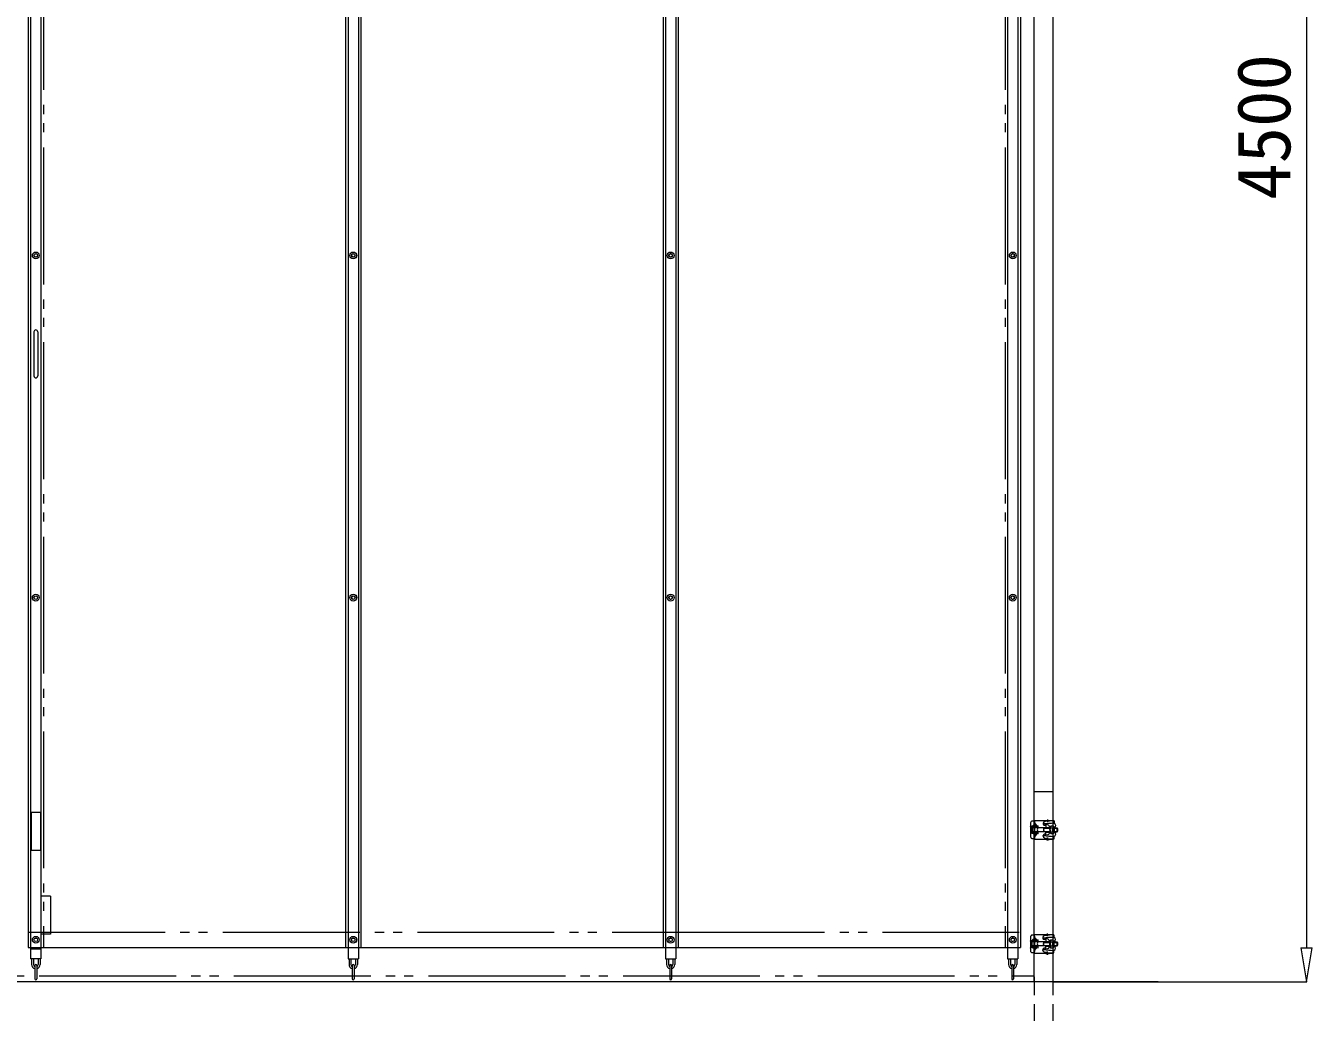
# Model space of a CAD drawing. Units: millimetres, scale not verified. Extents: x -9305 to 9305, y -6415 to 6415.
# Drawn here: x -3661 to -276, y -3661 to -1066 of the extents above; entities that cross this region are included whole.
import ezdxf
from ezdxf.enums import TextEntityAlignment as Align

# ---------------------------------------------------------------- set-up
doc = ezdxf.new("R2010")
doc.units = ezdxf.units.MM
doc.header["$LTSCALE"] = 40
doc.linetypes.add('DASHED1', pattern=[1.8, 1.2, -0.6])
doc.linetypes.add('DOUBLE_CHAIN2', pattern=[12.8, 9, -1, 0.6, -0.6, 0.6, -1])
for name, color, linetype, lineweight in [('0-0_0', 7, 'Continuous', 9), ('0-3_CLGS-63', 7, 'Continuous', 9), ('0-9_寸法', 7, 'Continuous', 9)]:
    doc.layers.add(name, color=color, linetype=linetype, lineweight=lineweight)
doc.styles.add('ＭＳ ゴシック', font='')
doc.styles.get('ＭＳ ゴシック').set_extended_font_data('MS Gothic')

msp = doc.modelspace()

# ---------------------------------------------------------------- linework, layer by layer
at = {"layer": '0-0_0'}
for p, q in [((-291.07, 827.48), (-291.07, -3490.94)), ((-956.93, -3580.94), (-290.07, -3580.94))]:
    msp.add_line(p, q, dxfattribs=at)
at = {"layer": '0-0_0', "color": 134}
for p, q in [((-306.07, -3490.94), (-291.07, -3580.94)), ((-306.07, -3490.94), (-276.07, -3490.94)), ((-291.07, -3580.94), (-276.07, -3490.94))]:
    msp.add_line(p, q, dxfattribs=at)
at = {"layer": '0-3_CLGS-63'}
for p, q in [((-1007.53, -3580.94), (-1007.53, 842.18)), ((-958.93, 841.29), (-958.93, -3580.94)), ((-3647.61, 703.75), (-3647.61, -3520.21)), ((-3620.41, 703.75), (-3620.41, -3520.21)), ((-2812.51, 703.75), (-2812.51, -3520.21)), ((-2785.31, 703.75), (-2785.31, -3520.21)), ((-1977.51, 703.75), (-1977.51, -3520.21)), ((-1950.31, 703.75), (-1950.31, -3520.21)), ((-1077.84, 703.75), (-1077.84, -3520.22)), ((-1050.64, 703.75), (-1050.64, -3520.22)), ((-3654.01, 149.79), (-3654.01, -3490.21)), ((-2818.91, 149.79), (-2818.91, -3490.21)), ((-2779.01, 149.79), (-2779.01, -3490.21)), ((-1983.91, 149.79), (-1983.91, -3490.21)), ((-1943.91, 149.79), (-1943.91, -3490.21)), ((-1043.91, 149.79), (-1043.91, -3490.21)), ((-3639.01, -1871.22), (-3639.01, -1987.22)), ((-3629.01, -1871.22), (-3629.01, -1987.22)), ((-1017.04, -3162.94), (-1017.04, -3198.94)), ((-1016.68, -3173.56), (-1016.68, -3191.56)), ((-1013.84, -3185.95), (-1013.84, -3175.94)), ((-997.04, -3170.94), (-1013.05, -3171.74)), ((-996.88, -3174.14), (-1012.89, -3174.94)), ((-1012.34, -3185.95), (-1012.34, -3175.94)), ((-966.58, -3175.94), (-1012.34, -3175.94)), ((-1007.04, -3157.94), (-1012.04, -3157.94)), ((-1008.54, -3171.12), (-1008.54, -3171.52)), ((-1008.54, -3175.94), (-1008.54, -3174.72)), ((-1005.54, -3194.77), (-1005.54, -3165.62)), ((-1002.54, -3175.94), (-1002.54, -3174.42)), ((-996.88, -3174.14), (-997.04, -3170.94)), ((-984.24, -3163.94), (-984.24, -3165.63)), ((-983.11, -3176.94), (-966.73, -3176.94)), ((-982.27, -3175.94), (-983.06, -3176.95)), ((-978.7, -3166.92), (-982.58, -3166.24)), ((-977.04, -3170.26), (-980.93, -3169.57)), ((-972.16, -3168.07), (-978.7, -3166.92)), ((-977.04, -3168.89), (-977.04, -3174.94)), ((-977.04, -3174.94), (-967.19, -3174.94)), ((-972.04, -3161.06), (-972.04, -3153.94)), ((-967.19, -3174.94), (-967.2, -3173.95)), ((-963.96, -3170.94), (-966.18, -3174.16)), ((-965.42, -3175.94), (-959.34, -3175.92)), ((-956.62, -3170.95), (-963.96, -3170.94)), ((-956.62, -3170.95), (-955.41, -3172.66)), ((-956.13, -3176.94), (-946, -3176.94)), ((-955.41, -3172.66), (-955.41, -3189.22)), ((-955.34, -3175.94), (-946.97, -3175.94)), ((-955.24, -3157.19), (-955.24, -3163.79)), ((-947.93, -3176.94), (-947.93, -3184.94)), ((-946.97, -3175.94), (-946, -3177.29)), ((-946.97, -3175.94), (-946.97, -3185.94)), ((-946, -3177.29), (-946, -3184.6)), ((-1013.05, -3190.14), (-997.04, -3190.94)), ((-1012.89, -3186.95), (-996.88, -3187.75)), ((-966.52, -3185.95), (-1012.34, -3185.95)), ((-1012.04, -3203.94), (-1007.04, -3203.94)), ((-1008.54, -3187.16), (-1008.54, -3185.94)), ((-1008.54, -3190.77), (-1008.54, -3190.37)), ((-1002.54, -3187.46), (-1002.54, -3185.94)), ((-997.04, -3190.94), (-996.88, -3187.75)), ((-984.24, -3197.94), (-984.24, -3196.26)), ((-982.27, -3185.95), (-983.06, -3184.94)), ((-983.06, -3184.94), (-966.68, -3184.94)), ((-978.7, -3194.97), (-982.58, -3195.65)), ((-977.04, -3191.63), (-980.93, -3192.32)), ((-972.16, -3193.82), (-978.7, -3194.97)), ((-977.04, -3193), (-977.04, -3186.94)), ((-977.04, -3186.94), (-967.19, -3186.94)), ((-972.04, -3209.44), (-972.04, -3200.94)), ((-967.19, -3186.94), (-967.2, -3187.94)), ((-967.04, -3205.69), (-967.04, -3204.45)), ((-966.18, -3187.42), (-963.96, -3190.94)), ((-965.47, -3185.91), (-959.34, -3185.92)), ((-963.96, -3190.94), (-956.62, -3190.94)), ((-956.62, -3190.95), (-955.4, -3189.22)), ((-956.13, -3184.94), (-946.25, -3184.94)), ((-955.34, -3185.94), (-946.97, -3185.94)), ((-955.24, -3204.69), (-955.24, -3198.08)), ((-946.97, -3185.94), (-946, -3184.6)), ((-1943.91, -3450.21), (-1918.91, -3450.21)), ((-1017.35, -3462.94), (-1017.35, -3498.94)), ((-1016.98, -3473.56), (-1016.98, -3491.56)), ((-1014.15, -3485.95), (-1014.15, -3475.94)), ((-997.35, -3470.94), (-1013.36, -3471.74)), ((-997.19, -3474.14), (-1013.2, -3474.94)), ((-1012.65, -3485.95), (-1012.65, -3475.94)), ((-966.88, -3475.94), (-1012.65, -3475.94)), ((-966.82, -3485.95), (-1012.65, -3485.95)), ((-1007.35, -3457.94), (-1012.35, -3457.94)), ((-1008.85, -3471.12), (-1008.85, -3471.52)), ((-1008.85, -3475.94), (-1008.85, -3474.72)), ((-1008.85, -3487.16), (-1008.85, -3485.94)), ((-1005.85, -3494.77), (-1005.85, -3465.62)), ((-1002.85, -3475.94), (-1002.85, -3474.42)), ((-1002.85, -3487.46), (-1002.85, -3485.94)), ((-997.19, -3474.14), (-997.35, -3470.94)), ((-984.54, -3463.94), (-984.54, -3465.63)), ((-983.41, -3476.94), (-967.04, -3476.94)), ((-982.57, -3475.94), (-983.37, -3476.95)), ((-982.57, -3485.95), (-983.37, -3484.94)), ((-983.37, -3484.94), (-966.98, -3484.94)), ((-979, -3466.92), (-982.89, -3466.24)), ((-977.35, -3470.26), (-981.23, -3469.57)), ((-972.46, -3468.07), (-979, -3466.92)), ((-977.35, -3468.89), (-977.35, -3474.94)), ((-977.35, -3474.94), (-967.5, -3474.94)), ((-972.35, -3461.06), (-972.35, -3453.94)), ((-967.5, -3474.94), (-967.5, -3473.95)), ((-964.26, -3470.94), (-966.48, -3474.16)), ((-965.77, -3485.91), (-959.65, -3485.92)), ((-965.72, -3475.94), (-959.65, -3475.92)), ((-956.92, -3470.95), (-964.26, -3470.94)), ((-956.92, -3470.95), (-955.71, -3472.66)), ((-956.43, -3476.94), (-946.31, -3476.94)), ((-956.43, -3484.94), (-946.56, -3484.94)), ((-955.71, -3472.66), (-955.71, -3489.22)), ((-955.65, -3475.94), (-947.28, -3475.94)), ((-955.65, -3485.94), (-947.28, -3485.94)), ((-955.55, -3457.19), (-955.55, -3463.79)), ((-948.24, -3476.94), (-948.24, -3484.94)), ((-947.28, -3475.94), (-946.31, -3477.29)), ((-947.28, -3475.94), (-947.28, -3485.94)), ((-947.28, -3485.94), (-946.31, -3484.6)), ((-946.31, -3477.29), (-946.31, -3484.6)), ((-3654.01, -3490.21), (-1043.91, -3490.21)), ((-3620.41, -3495.21), (-3647.61, -3495.21)), ((-1013.36, -3490.14), (-997.35, -3490.94)), ((-1013.2, -3486.95), (-997.19, -3487.75)), ((-1012.35, -3503.94), (-1007.35, -3503.94)), ((-1008.85, -3490.77), (-1008.85, -3490.37)), ((-997.35, -3490.94), (-997.19, -3487.75)), ((-984.54, -3497.94), (-984.54, -3496.26)), ((-979, -3494.97), (-982.89, -3495.65)), ((-977.35, -3491.63), (-981.23, -3492.32)), ((-972.46, -3493.82), (-979, -3494.97)), ((-977.35, -3493), (-977.35, -3486.94)), ((-977.35, -3486.94), (-967.5, -3486.94)), ((-972.35, -3509.44), (-972.35, -3500.94)), ((-967.5, -3486.94), (-967.5, -3487.94)), ((-967.35, -3505.69), (-967.35, -3504.45)), ((-966.48, -3487.42), (-964.26, -3490.94)), ((-964.26, -3490.94), (-956.92, -3490.94)), ((-956.92, -3490.95), (-955.7, -3489.22)), ((-955.55, -3504.69), (-955.55, -3498.08)), ((-3620.41, -3520.21), (-3647.61, -3520.21)), ((-3645.11, -3520.21), (-3645.11, -3535.21)), ((-3640.11, -3520.21), (-3640.11, -3535.21)), ((-3636.51, -3537.71), (-3636.51, -3572.71)), ((-3631.51, -3537.71), (-3631.51, -3572.71)), ((-3627.91, -3520.21), (-3627.91, -3535.21)), ((-3622.91, -3520.21), (-3622.91, -3535.21)), ((-2812.51, -3520.21), (-2785.31, -3520.21)), ((-2810.01, -3520.21), (-2810.01, -3535.21)), ((-2805.01, -3520.21), (-2805.01, -3535.21)), ((-2801.41, -3537.71), (-2801.41, -3572.71)), ((-2796.41, -3537.71), (-2796.41, -3572.71)), ((-2792.81, -3520.21), (-2792.81, -3535.21)), ((-2787.81, -3520.21), (-2787.81, -3535.21)), ((-1977.51, -3520.21), (-1950.31, -3520.21)), ((-1975.01, -3520.21), (-1975.01, -3535.21)), ((-1970.01, -3520.21), (-1970.01, -3535.21)), ((-1966.41, -3537.71), (-1966.41, -3572.71)), ((-1961.41, -3537.71), (-1961.41, -3572.71)), ((-1957.81, -3520.21), (-1957.81, -3535.21)), ((-1952.81, -3520.21), (-1952.81, -3535.21)), ((-1077.84, -3520.22), (-1050.64, -3520.22)), ((-1075.34, -3520.22), (-1075.34, -3535.22)), ((-1070.34, -3520.22), (-1070.34, -3535.22)), ((-1066.74, -3537.72), (-1066.74, -3572.72)), ((-1061.74, -3537.72), (-1061.74, -3572.72)), ((-1058.14, -3520.22), (-1058.14, -3535.22)), ((-1053.14, -3520.22), (-1053.14, -3535.22)), ((-681.68, -3580.94), (-7513.93, -3580.94))]:
    msp.add_line(p, q, dxfattribs=at)
at = {"layer": '0-3_CLGS-63', "linetype": 'DOUBLE_CHAIN2'}
for p, q in [((-3614.01, 149.79), (-3614.01, -3490.21)), ((-2819.01, 149.79), (-2819.01, -3490.21)), ((-2778.91, 149.79), (-2778.91, -3490.21)), ((-1983.91, 149.79), (-1983.91, -3490.21)), ((-1943.91, 149.79), (-1943.91, -3490.21)), ((-1083.91, 149.79), (-1083.91, -3490.21)), ((-3621.51, -3135.21), (-3621.51, -3235.21)), ((-1008.17, -3156.64), (-960.17, -3156.64)), ((-1008.17, -3205.24), (-960.17, -3205.24)), ((-3621.51, -3235.21), (-3646.51, -3235.21)), ((-3595.41, -3355.21), (-3620.41, -3355.21)), ((-3595.41, -3355.21), (-3595.41, -3455.21)), ((-3654.01, -3450.21), (-1943.91, -3450.21)), ((-1918.91, -3450.21), (-1043.91, -3450.21)), ((-3595.41, -3455.21), (-3620.41, -3455.21)), ((-1008.48, -3456.64), (-960.48, -3456.64)), ((-1008.48, -3505.24), (-960.48, -3505.24))]:
    msp.add_line(p, q, dxfattribs=at)
at = {"layer": '0-3_CLGS-63', "linetype": 'DASHED1'}
for p, q in [((-1007.53, -3567.42), (-1007.53, -4580.94)), ((-958.93, -3567.42), (-958.93, -4580.94))]:
    msp.add_line(p, q, dxfattribs=at)
at = {"layer": '0-3_CLGS-63', "linetype": 'DOUBLE_CHAIN2'}
msp.add_lwpolyline([(-3621.51, -3135.21), (-3646.51, -3135.21), (-3646.51, -3235.21)], dxfattribs=at)
at = {"layer": '0-3_CLGS-63'}
for points in [[(-1000.54, -3169.37), (-1000.54, -3170.37), (-1001.29, -3171.12), (-1009.79, -3171.12), (-1010.54, -3170.37), (-1010.54, -3169.37), (-1009.79, -3168.62), (-1001.29, -3168.62)], [(-1000.54, -3191.02), (-1000.54, -3190.77), (-1010.54, -3190.77), (-1010.54, -3191.02), (-1009.79, -3191.77), (-1001.29, -3191.77)], [(-1000.85, -3469.37), (-1000.85, -3470.37), (-1001.6, -3471.12), (-1010.1, -3471.12), (-1010.85, -3470.37), (-1010.85, -3469.37), (-1010.1, -3468.62), (-1001.6, -3468.62)], [(-1000.85, -3491.02), (-1000.85, -3490.77), (-1010.85, -3490.77), (-1010.85, -3491.02), (-1010.1, -3491.77), (-1001.6, -3491.77)]]:
    msp.add_lwpolyline(points, close=True, dxfattribs=at)
for points in [[(-971.27, -3157.94), (-977.04, -3157.94), (-976.04, -3156.94), (-968.04, -3156.94), (-967.18, -3157.44)], [(-971.27, -3203.94), (-976.29, -3203.94), (-977.04, -3204.69), (-977.04, -3205.69), (-976.29, -3206.44), (-967.79, -3206.44), (-967.04, -3205.69)], [(-971.58, -3457.94), (-977.35, -3457.94), (-976.35, -3456.94), (-968.35, -3456.94), (-967.48, -3457.44)], [(-971.58, -3503.94), (-976.6, -3503.94), (-977.35, -3504.69), (-977.35, -3505.69), (-976.6, -3506.44), (-968.1, -3506.44), (-967.35, -3505.69)]]:
    msp.add_lwpolyline(points, dxfattribs=at)
for centre, radius in [((-3634.01, -1670.21), 9), ((-3634.01, -1670.21), 4.75), ((-3634.01, -1670.21), 4.5), ((-2799.01, -1670.21), 9), ((-2798.91, -1670.21), 9), ((-2798.91, -1670.21), 4.75), ((-2799.01, -1670.21), 4.5), ((-2798.91, -1670.21), 4.5), ((-1964.01, -1670.21), 9), ((-1963.91, -1670.21), 9), ((-1964.24, -1670.22), 4.75), ((-1963.91, -1670.21), 4.75), ((-1963.81, -1670.21), 4.75), ((-1964.01, -1670.21), 4.5), ((-1963.91, -1670.21), 4.5), ((-1063.91, -1670.21), 9), ((-1064.24, -1670.22), 4.75), ((-1063.81, -1670.21), 4.75), ((-1063.91, -1670.21), 4.5), ((-3634.01, -2570.21), 9), ((-3634.01, -2570.21), 4.75), ((-3634.01, -2570.21), 4.5), ((-2799.01, -2570.21), 9), ((-2798.91, -2570.21), 9), ((-2798.91, -2570.21), 4.75), ((-2799.01, -2570.21), 4.5), ((-2798.91, -2570.21), 4.5), ((-1964.01, -2570.21), 9), ((-1963.91, -2570.21), 9), ((-1964.24, -2570.22), 4.75), ((-1963.91, -2570.21), 4.75), ((-1963.81, -2570.21), 4.75), ((-1964.01, -2570.21), 4.5), ((-1963.91, -2570.21), 4.5), ((-1063.91, -2570.21), 9), ((-1064.24, -2570.22), 4.75), ((-1063.81, -2570.21), 4.75), ((-1063.91, -2570.21), 4.5), ((-3634.01, -3470.21), 9), ((-3634.01, -3470.21), 4.75), ((-3634.01, -3470.21), 4.5), ((-2799.01, -3470.21), 9), ((-2798.91, -3470.21), 9), ((-2798.91, -3470.21), 4.75), ((-2799.01, -3470.21), 4.5), ((-2798.91, -3470.21), 4.5), ((-1964.01, -3470.21), 9), ((-1963.91, -3470.21), 9), ((-1964.24, -3470.22), 4.75), ((-1963.91, -3470.21), 4.75), ((-1963.81, -3470.21), 4.75), ((-1964.01, -3470.21), 4.5), ((-1963.91, -3470.21), 4.5), ((-1063.91, -3470.21), 9), ((-1064.24, -3470.22), 4.75), ((-1063.81, -3470.21), 4.75), ((-1063.91, -3470.21), 4.5)]:
    msp.add_circle(centre, radius, dxfattribs=at)
for centre, radius, start, end in [((-3634.01, -1871.22), 5, 0, 180), ((-3634.01, -1987.22), 5, 180, 0), ((-1017.68, -3173.56), 1, 0, 90), ((-1012.04, -3162.94), 5, 90, 180), ((-1012.84, -3175.94), 4.2, 92.862, 180), ((-1012.84, -3175.94), 1, 92.862, 180), ((-994.5, -3158.64), 12.56, 176.794, 258.343), ((-989.09, -3180.94), 10.25, 150.771, 209.229), ((-980.24, -3163.94), 4, 99.411, 180), ((-982.24, -3164.26), 2, 180, 260.017), ((-980.24, -3165.63), 4, 180, 260.017), ((-911.33, -4109.5), 946.72, 92.659, 94.388), ((-955.13, -3180.78), 28.24, 172.183, 188.468), ((-954.5, -3180.78), 28.24, 170.12, 190.535), ((-959.51, -3237.68), 80.6, 86.966, 105.577), ((-979.04, -3168.89), 2, 0, 80.017), ((-973.2, -3173.98), 6, 0.278, 80.017), ((-938.73, -3180.78), 28.24, 166.425, 193.588), ((-974.46, -3180.88), 10.3, 330.761, 28.637), ((-969.84, -3170.36), 7.12, 308.389, 355.348), ((-973.58, -3180.92), 15.09, 340.649, 19.351), ((-967.14, -3168.54), 10.8, 316.626, 347.111), ((-954.74, -3163.79), 0.5, 180, 253.628), ((-956.46, -3169.63), 5.57, 0.612, 73.628), ((-957.81, -3169.16), 6.94, 298.813, 356.622), ((-1017.68, -3191.56), 1, 270, 0), ((-1012.84, -3185.95), 4.2, 180, 267.138), ((-1012.04, -3198.94), 5, 180, 270), ((-1012.84, -3185.95), 1, 180, 267.138), ((-994.5, -3203.24), 12.56, 101.657, 183.206), ((-980.24, -3196.26), 4, 99.983, 180), ((-982.24, -3197.62), 2, 99.983, 180), ((-980.24, -3197.94), 4, 180, 260.589), ((-948.39, -2950.2), 247.98, 261.986, 268.416), ((-959.51, -3124.21), 80.6, 254.423, 273.034), ((-979.04, -3193), 2, 279.983, 0), ((-973.2, -3187.91), 6, 279.983, 359.722), ((-968.3, -3190.7), 5.56, 357.566, 59.463), ((-964.9, -3192.2), 8.38, 8.566, 48.462), ((-954.74, -3198.08), 0.5, 106.372, 180), ((-956.46, -3192.26), 5.57, 286.372, 359.388), ((-957.81, -3192.73), 6.94, 3.378, 61.187), ((-1017.98, -3473.56), 1, 0, 90), ((-1012.35, -3462.94), 5, 90, 180), ((-1013.15, -3475.94), 4.2, 92.862, 180), ((-1013.15, -3485.95), 4.2, 180, 267.138), ((-1013.15, -3475.94), 1, 92.862, 180), ((-1013.15, -3485.95), 1, 180, 267.138), ((-994.81, -3458.64), 12.56, 176.794, 258.343), ((-989.4, -3480.94), 10.25, 150.771, 209.229), ((-980.54, -3463.94), 4, 99.411, 180), ((-982.54, -3464.26), 2, 180, 260.017), ((-980.54, -3465.63), 4, 180, 260.017), ((-911.64, -4409.5), 946.72, 92.659, 94.388), ((-955.43, -3480.78), 28.24, 172.183, 188.468), ((-954.81, -3480.78), 28.24, 170.12, 190.535), ((-959.81, -3537.68), 80.6, 86.966, 105.577), ((-979.35, -3468.89), 2, 0, 80.017), ((-973.5, -3473.98), 6, 0.278, 80.017), ((-939.03, -3480.78), 28.24, 166.425, 193.588), ((-974.76, -3480.88), 10.3, 330.761, 28.637), ((-968.6, -3490.7), 5.56, 357.566, 59.463), ((-970.15, -3470.36), 7.12, 308.389, 355.348), ((-973.88, -3480.92), 15.09, 340.649, 19.351), ((-965.2, -3492.2), 8.38, 8.566, 48.462), ((-967.44, -3468.54), 10.8, 316.626, 347.111), ((-955.05, -3463.79), 0.5, 180, 253.628), ((-956.76, -3469.63), 5.57, 0.612, 73.628), ((-958.11, -3469.16), 6.94, 298.813, 356.622), ((-1017.98, -3491.56), 1, 270, 0), ((-1012.35, -3498.94), 5, 180, 270), ((-994.81, -3503.24), 12.56, 101.657, 183.206), ((-980.54, -3496.26), 4, 99.983, 180), ((-982.54, -3497.62), 2, 99.983, 180), ((-980.54, -3497.94), 4, 180, 260.589), ((-948.7, -3250.2), 247.98, 261.986, 268.416), ((-959.81, -3424.21), 80.6, 254.423, 273.034), ((-979.35, -3493), 2, 279.983, 0), ((-973.5, -3487.91), 6, 279.983, 359.722), ((-955.05, -3498.08), 0.5, 106.372, 180), ((-956.76, -3492.26), 5.57, 286.372, 359.388), ((-958.11, -3492.73), 6.94, 3.378, 61.187), ((-3634.01, -3535.21), 11.1, 180, 256.984), ((-3634.01, -3535.21), 6.1, 180, 245.805), ((-3634.01, -3537.71), 2.5, 0, 180), ((-3634.01, -3535.21), 11.1, 283.016, 0), ((-3634.01, -3535.21), 6.1, 294.195, 0), ((-2798.91, -3535.21), 11.1, 180, 256.984), ((-2798.91, -3535.21), 6.1, 180, 245.805), ((-2798.91, -3537.71), 2.5, 0, 180), ((-2798.91, -3535.21), 6.1, 294.195, 0), ((-2798.91, -3535.21), 11.1, 283.016, 0), ((-1963.91, -3535.21), 11.1, 180, 256.984), ((-1963.91, -3535.21), 6.1, 180, 245.805), ((-1963.91, -3537.71), 2.5, 0, 180), ((-1963.91, -3535.21), 6.1, 294.195, 0), ((-1963.91, -3535.21), 11.1, 283.016, 0), ((-1064.24, -3535.22), 11.1, 180, 256.984), ((-1064.24, -3535.22), 6.1, 180, 245.805), ((-1064.24, -3537.72), 2.5, 0, 180), ((-1064.24, -3535.22), 6.1, 294.195, 0), ((-1064.24, -3535.22), 11.1, 283.016, 0), ((-3634.01, -3572.71), 2.5, 180, 0), ((-2798.91, -3572.71), 2.5, 180, 0), ((-1963.91, -3572.71), 2.5, 180, 0), ((-1064.24, -3572.72), 2.5, 180, 0)]:
    msp.add_arc(centre, radius, start, end, dxfattribs=at)
at = {"layer": '0-9_寸法'}
msp.add_line((-958.93, -3080.94), (-1007.53, -3080.94), dxfattribs=at)
at = {"layer": '0-9_寸法', "linetype": 'DOUBLE_CHAIN2'}
msp.add_line((-7208.91, -3565.35), (-1007.53, -3565.35), dxfattribs=at)

# ---------------------------------------------------------------- texts
at = {"layer": '0-0_0', "style": 'ＭＳ ゴシック'}
msp.add_text('4500', height=140.8, rotation=90, dxfattribs=at).set_placement((-291.47, -1523.73), align=Align.BOTTOM_LEFT)

doc.saveas('drawing.dxf')
